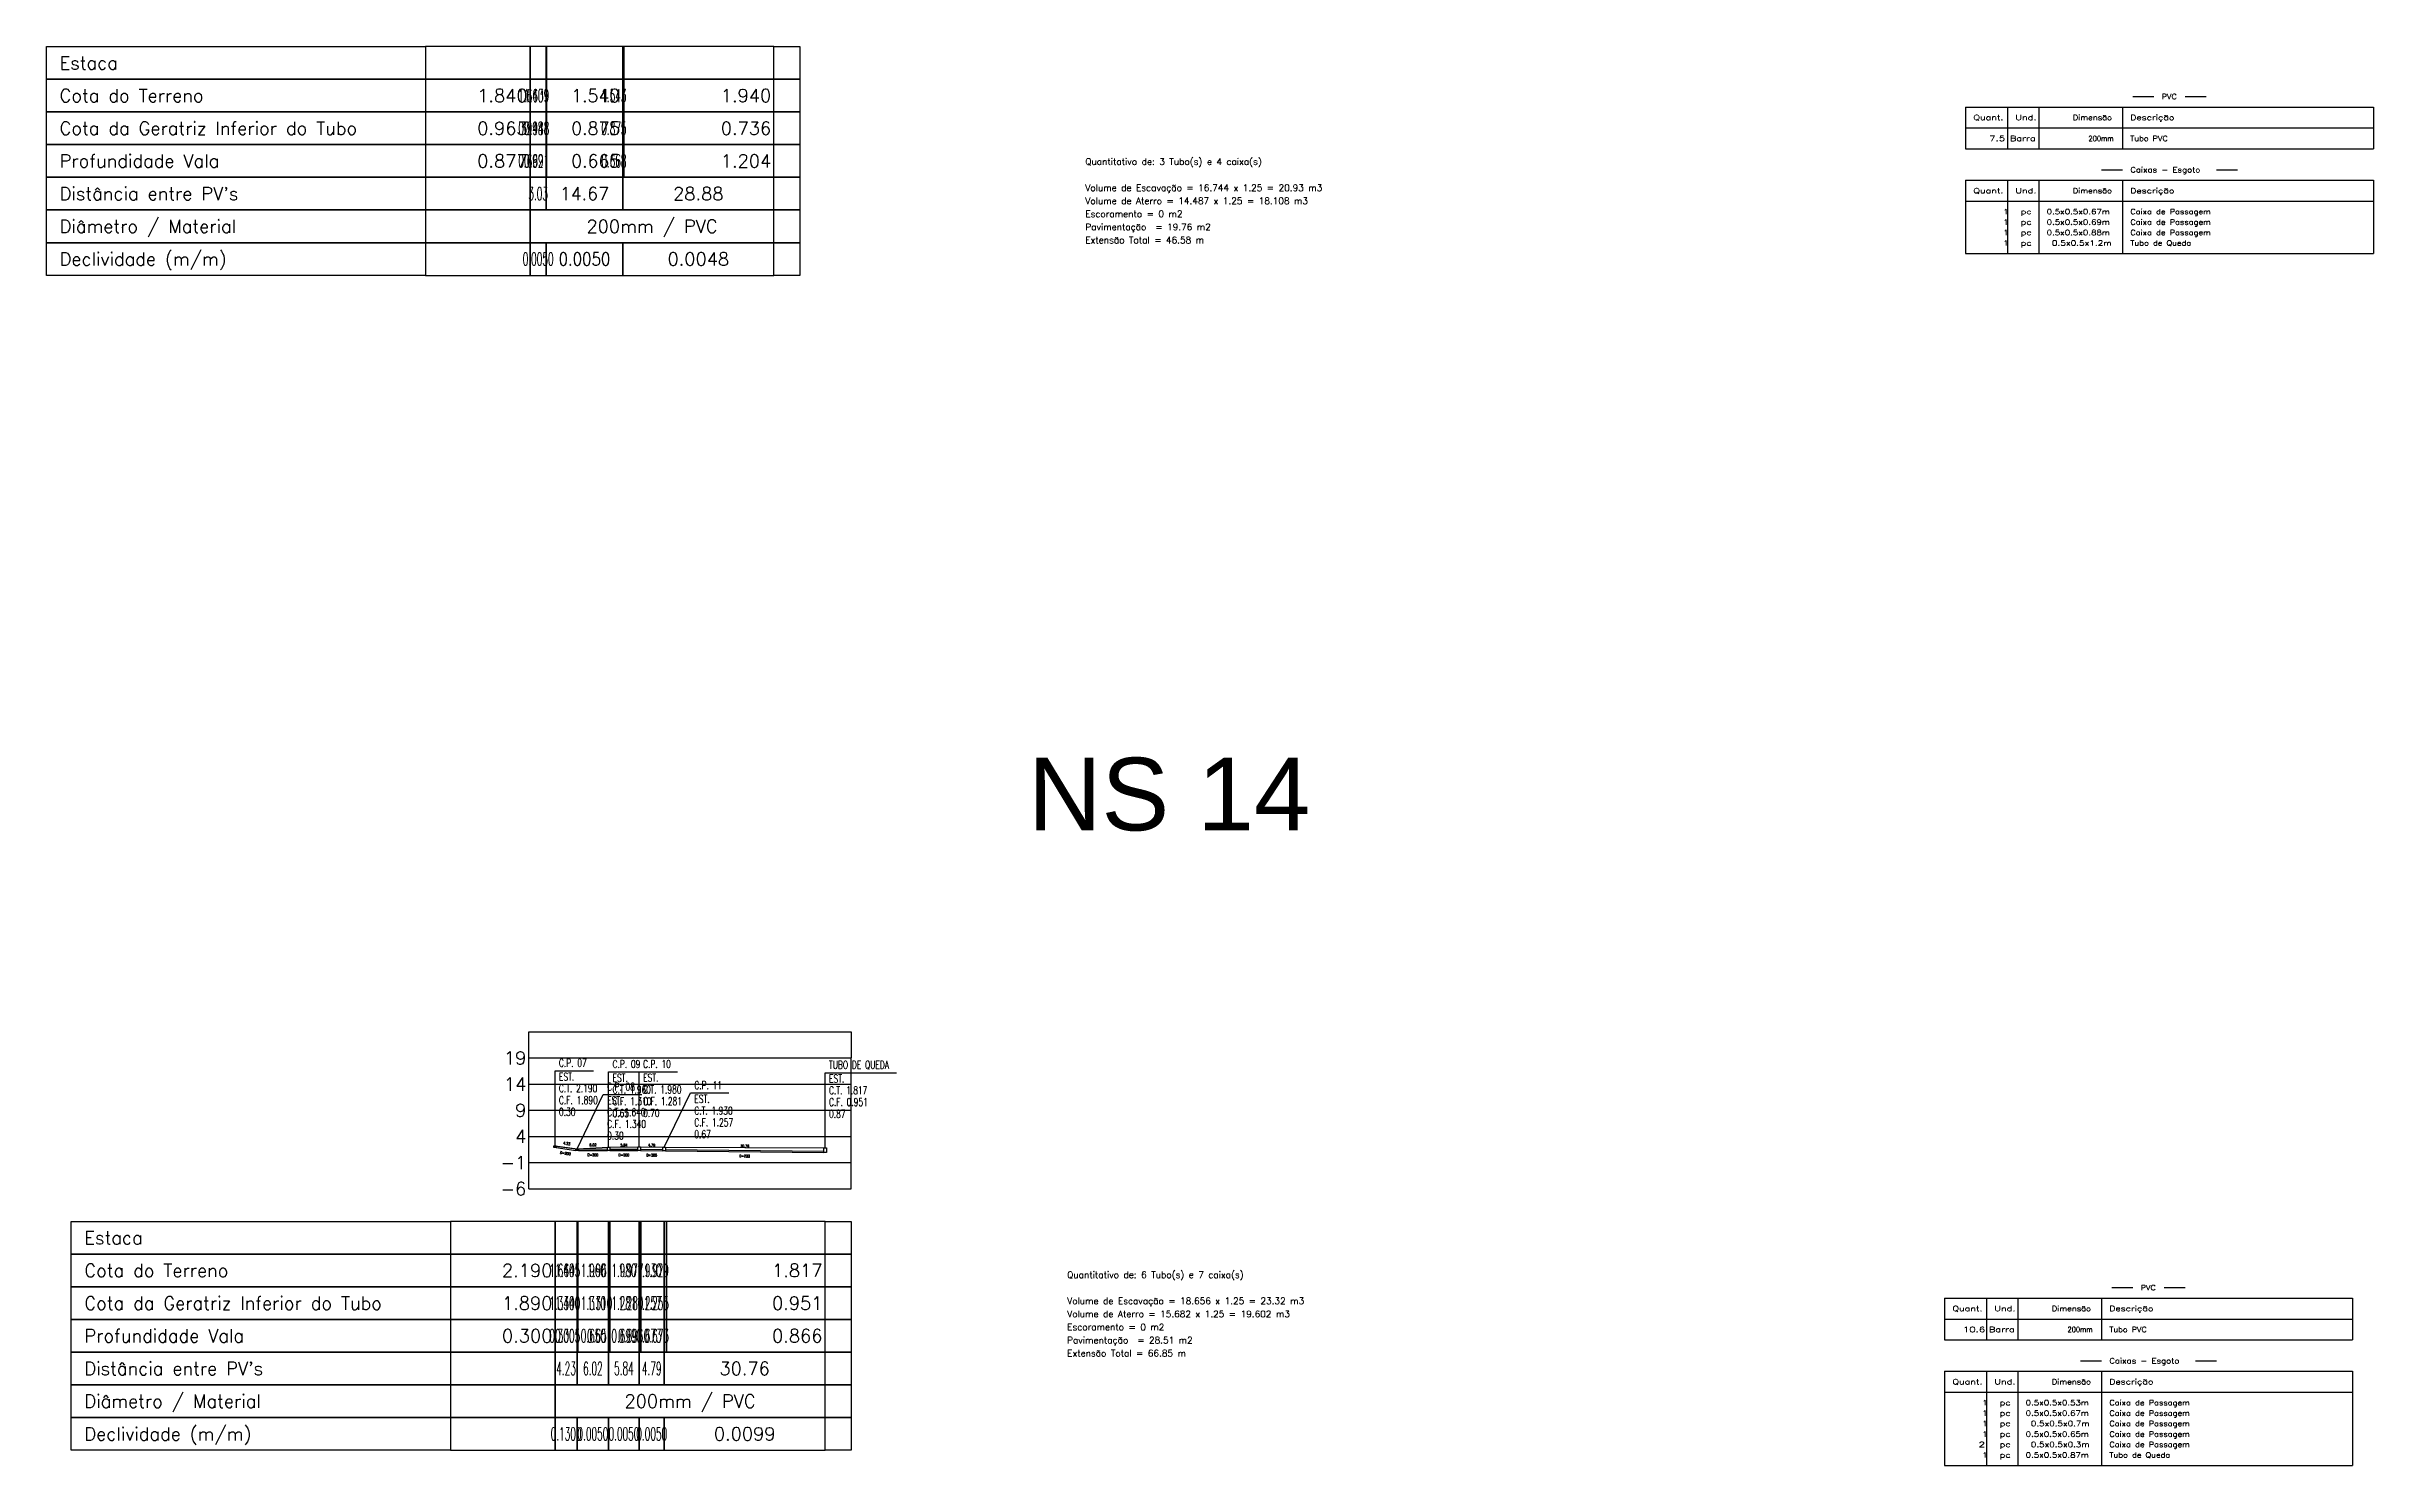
# Model space of a CAD drawing. Extents: x -160 to 364724, y -100 to 7353297.
# Drawn here: x 358965 to 359410, y 7351638.3 to 7351909.6 of the extents above; entities that cross this region are included whole.
import ezdxf
from ezdxf.enums import TextEntityAlignment as Align

# ---------------------------------------------------------------- set-up
doc = ezdxf.new("R2010")
doc.units = 0
doc.header["$LTSCALE"] = 5
doc.linetypes.add('LIN0', pattern=[0])
doc.layers.add('INDICAÇÃO', color=4, linetype='LIN0', lineweight=20, true_color=0x00ffff)
for name, color, linetype in [('LISTAGEM_LINHA', 7, 'Continuous'), ('LISTAGEM_TEXTO', 7, 'Continuous'), ('PS_IND_COMPRIMENTO', 7, 'Continuous'), ('PS_IND_DIAMETRO', 7, 'Continuous'), ('PS_IND_FLUXO', 3, 'Continuous'), ('PS_PERFIL_CAIXAS', 7, 'Continuous'), ('PS_PERFIL_COTA_LIN', 7, 'Continuous'), ('PS_PERFIL_COTA_TXT', 5, 'Continuous'), ('PS_PERFIL_GRADE', 8, 'Continuous'), ('PS_PERFIL_TERRENO', 3, 'Continuous'), ('PS_PERFIL_TUBO', 7, 'Continuous'), ('PS_PONTOS_IDENTIFICACAO_LIN', 7, 'Continuous'), ('PS_PONTOS_IDENTIFICACAO_TXT', 7, 'Continuous')]:
    doc.layers.add(name, color=color, linetype=linetype)
doc.styles.add('ROMANS', font='ROMANS.shx', dxfattribs={"height": 2})
doc.styles.get("Standard").update_dxf_attribs({"font": 'arial.ttf'})

# ---------------------------------------------------------------- blocks, each defined once
blk = doc.blocks.new('*U870')
at = {"layer": 'PS_PERFIL_GRADE', "linetype": 'Continuous'}
for p, q in [((0, 0), (0, 25)), ((0, 25), (61.64, 25)), ((61.64, 0), (61.64, 25)), ((0, 20), (61.64, 20)), ((0, 15), (61.64, 15)), ((0, 10), (61.64, 10)), ((0, 5), (61.64, 5)), ((0, 0), (61.64, 0))]:
    blk.add_line(p, q, dxfattribs=at)
blk.add_lwpolyline([(0, 25), (0, 30), (61.64, 30), (61.64, 25)], dxfattribs=at)
at = {"layer": 'PS_PERFIL_GRADE', "style": 'ROMANS'}
for s, p in [('19', (-0.5, 25)), ('14', (-0.5, 20)), ('9', (-0.5, 15)), ('4', (-0.5, 10)), ('-1', (-0.5, 5)), ('-6', (-0.5, 0))]:
    blk.add_text(s, height=2.5, dxfattribs=at).set_placement(p, align=Align.MIDDLE_RIGHT)

msp = doc.modelspace()

# ---------------------------------------------------------------- linework, layer by layer
at = {"layer": 'LISTAGEM_LINHA'}
for p, q in [((359363.952, 7351900.001), (359367.952, 7351900.001)), ((359373.952, 7351900.001), (359377.952, 7351900.001)), ((359331.952, 7351898.001), (359409.952, 7351898.001)), ((359331.952, 7351898.001), (359331.952, 7351890.001)), ((359339.952, 7351898.001), (359339.952, 7351890.001)), ((359345.952, 7351898.001), (359345.952, 7351890.001)), ((359361.952, 7351898.001), (359361.952, 7351890.001)), ((359409.952, 7351898.001), (359409.952, 7351890.001)), ((359331.952, 7351894.001), (359409.952, 7351894.001)), ((359331.952, 7351890.001), (359409.952, 7351890.001)), ((359357.952, 7351886.001), (359361.952, 7351886.001)), ((359379.952, 7351886.001), (359383.952, 7351886.001)), ((359331.952, 7351884.001), (359409.952, 7351884.001)), ((359331.952, 7351884.001), (359331.952, 7351870.001)), ((359339.952, 7351884.001), (359339.952, 7351870.001)), ((359345.952, 7351884.001), (359345.952, 7351870.001)), ((359361.952, 7351884.001), (359361.952, 7351870.001)), ((359409.952, 7351884.001), (359409.952, 7351870.001)), ((359331.952, 7351880.001), (359409.952, 7351880.001)), ((359331.952, 7351870.001), (359409.952, 7351870.001)), ((359359.942, 7351672.266), (359363.942, 7351672.266)), ((359369.942, 7351672.266), (359373.942, 7351672.266)), ((359327.942, 7351670.266), (359405.942, 7351670.266)), ((359327.942, 7351670.266), (359327.942, 7351662.266)), ((359335.942, 7351670.266), (359335.942, 7351662.266)), ((359341.942, 7351670.266), (359341.942, 7351662.266)), ((359357.942, 7351670.266), (359357.942, 7351662.266)), ((359405.942, 7351670.266), (359405.942, 7351662.266)), ((359327.942, 7351666.266), (359405.942, 7351666.266)), ((359327.942, 7351662.266), (359405.942, 7351662.266)), ((359327.942, 7351656.266), (359405.942, 7351656.266)), ((359327.942, 7351656.266), (359327.942, 7351638.266)), ((359335.942, 7351656.266), (359335.942, 7351638.266)), ((359341.942, 7351656.266), (359341.942, 7351638.266)), ((359353.942, 7351658.266), (359357.942, 7351658.266)), ((359357.942, 7351656.266), (359357.942, 7351638.266)), ((359375.942, 7351658.266), (359379.942, 7351658.266)), ((359405.942, 7351656.266), (359405.942, 7351638.266)), ((359327.942, 7351652.266), (359405.942, 7351652.266)), ((359327.942, 7351638.266), (359405.942, 7351638.266))]:
    msp.add_line(p, q, dxfattribs=at)
at = {"layer": 'PS_IND_FLUXO'}
for points in [[(359063.201, 7351699.056, 0, 0, 0), (359064.45, 7351698.872, 0.5, 0, 0), (359065.439, 7351698.726, 0, 0, 0)], [(359067.791, 7351698.61, 0, 0, 0), (359070.105, 7351698.597, 0.5, 0, 0), (359071.105, 7351698.592, 0, 0, 0)], [(359073.779, 7351698.58, 0, 0, 0), (359075.986, 7351698.568, 0.5, 0, 0), (359076.986, 7351698.563, 0, 0, 0)], [(359079.412, 7351698.552, 0, 0, 0), (359080.985, 7351698.543, 0.5, 0, 0), (359081.985, 7351698.537, 0, 0, 0)], [(359095.971, 7351698.405, 0, 0, 0), (359099.971, 7351698.365, 0.5, 0, 0), (359100.971, 7351698.355, 0, 0, 0)]]:
    msp.add_lwpolyline(points, format="xyseb", dxfattribs=at)
at = {"layer": 'PS_PERFIL_CAIXAS', "linetype": 'Continuous'}
for points in [[(359061.955, 7351699.366), (359062.455, 7351699.366), (359062.455, 7351699.066), (359061.955, 7351699.066)], [(359066.186, 7351698.816), (359066.686, 7351698.816), (359066.686, 7351698.516), (359066.186, 7351698.516)], [(359072.21, 7351699.136), (359072.71, 7351699.136), (359072.71, 7351698.486), (359072.21, 7351698.486)], [(359078.055, 7351699.156), (359078.555, 7351699.156), (359078.555, 7351698.457), (359078.055, 7351698.457)], [(359082.843, 7351699.106), (359083.343, 7351699.106), (359083.343, 7351698.433), (359082.843, 7351698.433)], [(359113.6, 7351698.993), (359114.1, 7351698.993), (359114.1, 7351698.127), (359113.6, 7351698.127)]]:
    msp.add_lwpolyline(points, close=True, dxfattribs=at)
at = {"layer": 'PS_PERFIL_COTA_LIN', "linetype": 'Continuous'}
for points in [[(359037.466, 7351909.566), (359037.466, 7351903.316), (358964.966, 7351903.316), (358964.966, 7351909.566)], [(359037.466, 7351909.566), (359037.466, 7351903.316), (359057.466, 7351903.316), (359057.466, 7351909.566)], [(359057.466, 7351909.566), (359057.466, 7351903.316), (359060.494, 7351903.316), (359060.494, 7351909.566)], [(359060.494, 7351909.566), (359060.494, 7351903.316), (359060.594, 7351903.316), (359060.594, 7351909.566)], [(359060.594, 7351909.566), (359060.594, 7351903.316), (359075.169, 7351903.316), (359075.169, 7351909.566)], [(359075.169, 7351909.566), (359075.169, 7351903.316), (359075.369, 7351903.316), (359075.369, 7351909.566)], [(359075.369, 7351909.566), (359075.369, 7351903.316), (359104.049, 7351903.316), (359104.049, 7351909.566)], [(359109.049, 7351909.566), (359109.049, 7351903.316), (359104.049, 7351903.316), (359104.049, 7351909.566)], [(359037.466, 7351903.316), (359037.466, 7351897.066), (358964.966, 7351897.066), (358964.966, 7351903.316)], [(359037.466, 7351903.316), (359037.466, 7351897.066), (359057.466, 7351897.066), (359057.466, 7351903.316)], [(359057.466, 7351903.316), (359057.466, 7351897.066), (359060.494, 7351897.066), (359060.494, 7351903.316)], [(359060.494, 7351903.316), (359060.494, 7351897.066), (359060.594, 7351897.066), (359060.594, 7351903.316)], [(359060.594, 7351903.316), (359060.594, 7351897.066), (359075.169, 7351897.066), (359075.169, 7351903.316)], [(359075.169, 7351903.316), (359075.169, 7351897.066), (359075.369, 7351897.066), (359075.369, 7351903.316)], [(359075.369, 7351903.316), (359075.369, 7351897.066), (359104.049, 7351897.066), (359104.049, 7351903.316)], [(359109.049, 7351903.316), (359109.049, 7351897.066), (359104.049, 7351897.066), (359104.049, 7351903.316)], [(359037.466, 7351897.066), (359037.466, 7351890.816), (358964.966, 7351890.816), (358964.966, 7351897.066)], [(359037.466, 7351897.066), (359037.466, 7351890.816), (359057.466, 7351890.816), (359057.466, 7351897.066)], [(359057.466, 7351897.066), (359057.466, 7351890.816), (359060.494, 7351890.816), (359060.494, 7351897.066)], [(359060.494, 7351897.066), (359060.494, 7351890.816), (359060.594, 7351890.816), (359060.594, 7351897.066)], [(359060.594, 7351897.066), (359060.594, 7351890.816), (359075.169, 7351890.816), (359075.169, 7351897.066)], [(359075.169, 7351897.066), (359075.169, 7351890.816), (359075.369, 7351890.816), (359075.369, 7351897.066)], [(359075.369, 7351897.066), (359075.369, 7351890.816), (359104.049, 7351890.816), (359104.049, 7351897.066)], [(359109.049, 7351897.066), (359109.049, 7351890.816), (359104.049, 7351890.816), (359104.049, 7351897.066)], [(359037.466, 7351890.816), (359037.466, 7351884.566), (358964.966, 7351884.566), (358964.966, 7351890.816)], [(359037.466, 7351890.816), (359037.466, 7351884.566), (359057.466, 7351884.566), (359057.466, 7351890.816)], [(359057.466, 7351890.816), (359057.466, 7351884.566), (359060.494, 7351884.566), (359060.494, 7351890.816)], [(359060.494, 7351890.816), (359060.494, 7351884.566), (359060.594, 7351884.566), (359060.594, 7351890.816)], [(359060.594, 7351890.816), (359060.594, 7351884.566), (359075.169, 7351884.566), (359075.169, 7351890.816)], [(359075.169, 7351890.816), (359075.169, 7351884.566), (359075.369, 7351884.566), (359075.369, 7351890.816)], [(359075.369, 7351890.816), (359075.369, 7351884.566), (359104.049, 7351884.566), (359104.049, 7351890.816)], [(359109.049, 7351890.816), (359109.049, 7351884.566), (359104.049, 7351884.566), (359104.049, 7351890.816)], [(359037.466, 7351884.566), (359037.466, 7351878.316), (358964.966, 7351878.316), (358964.966, 7351884.566)], [(359037.466, 7351884.566), (359037.466, 7351878.316), (359057.466, 7351878.316), (359057.466, 7351884.566)], [(359057.466, 7351884.566), (359057.466, 7351878.316), (359060.494, 7351878.316), (359060.494, 7351884.566)], [(359060.494, 7351884.566), (359060.494, 7351878.316), (359075.169, 7351878.316), (359075.169, 7351884.566)], [(359075.169, 7351884.566), (359075.169, 7351878.316), (359104.049, 7351878.316), (359104.049, 7351884.566)], [(359109.049, 7351884.566), (359109.049, 7351878.316), (359104.049, 7351878.316), (359104.049, 7351884.566)], [(359037.466, 7351878.316), (359037.466, 7351872.066), (358964.966, 7351872.066), (358964.966, 7351878.316)], [(359037.466, 7351878.316), (359037.466, 7351872.066), (359057.466, 7351872.066), (359057.466, 7351878.316)], [(359057.466, 7351878.316), (359057.466, 7351872.066), (359104.049, 7351872.066), (359104.049, 7351878.316)], [(359109.049, 7351878.316), (359109.049, 7351872.066), (359104.049, 7351872.066), (359104.049, 7351878.316)], [(359037.466, 7351872.066), (359037.466, 7351865.816), (358964.966, 7351865.816), (358964.966, 7351872.066)], [(359037.466, 7351872.066), (359037.466, 7351865.816), (359057.466, 7351865.816), (359057.466, 7351872.066)], [(359057.466, 7351872.066), (359057.466, 7351865.816), (359060.494, 7351865.816), (359060.494, 7351872.066)], [(359060.494, 7351872.066), (359060.494, 7351865.816), (359075.169, 7351865.816), (359075.169, 7351872.066)], [(359075.169, 7351872.066), (359075.169, 7351865.816), (359104.049, 7351865.816), (359104.049, 7351872.066)], [(359109.049, 7351872.066), (359109.049, 7351865.816), (359104.049, 7351865.816), (359104.049, 7351872.066)], [(359042.205, 7351684.926), (359042.205, 7351678.676), (358969.705, 7351678.676), (358969.705, 7351684.926)], [(359042.205, 7351684.926), (359042.205, 7351678.676), (359062.205, 7351678.676), (359062.205, 7351684.926)], [(359062.205, 7351684.926), (359062.205, 7351678.676), (359066.436, 7351678.676), (359066.436, 7351684.926)], [(359066.436, 7351684.926), (359066.436, 7351678.676), (359066.536, 7351678.676), (359066.536, 7351684.926)], [(359066.536, 7351684.926), (359066.536, 7351678.676), (359072.46, 7351678.676), (359072.46, 7351684.926)], [(359072.46, 7351684.926), (359072.46, 7351678.676), (359072.66, 7351678.676), (359072.66, 7351684.926)], [(359072.66, 7351684.926), (359072.66, 7351678.676), (359078.305, 7351678.676), (359078.305, 7351684.926)], [(359078.305, 7351684.926), (359078.305, 7351678.676), (359078.605, 7351678.676), (359078.605, 7351684.926)], [(359078.605, 7351684.926), (359078.605, 7351678.676), (359083.093, 7351678.676), (359083.093, 7351684.926)], [(359083.093, 7351684.926), (359083.093, 7351678.676), (359083.493, 7351678.676), (359083.493, 7351684.926)], [(359083.493, 7351684.926), (359083.493, 7351678.676), (359113.85, 7351678.676), (359113.85, 7351684.926)], [(359118.85, 7351684.926), (359118.85, 7351678.676), (359113.85, 7351678.676), (359113.85, 7351684.926)], [(359042.205, 7351678.676), (359042.205, 7351672.426), (358969.705, 7351672.426), (358969.705, 7351678.676)], [(359042.205, 7351678.676), (359042.205, 7351672.426), (359062.205, 7351672.426), (359062.205, 7351678.676)], [(359062.205, 7351678.676), (359062.205, 7351672.426), (359066.436, 7351672.426), (359066.436, 7351678.676)], [(359066.436, 7351678.676), (359066.436, 7351672.426), (359066.536, 7351672.426), (359066.536, 7351678.676)], [(359066.536, 7351678.676), (359066.536, 7351672.426), (359072.46, 7351672.426), (359072.46, 7351678.676)], [(359072.46, 7351678.676), (359072.46, 7351672.426), (359072.66, 7351672.426), (359072.66, 7351678.676)], [(359072.66, 7351678.676), (359072.66, 7351672.426), (359078.305, 7351672.426), (359078.305, 7351678.676)], [(359078.305, 7351678.676), (359078.305, 7351672.426), (359078.605, 7351672.426), (359078.605, 7351678.676)], [(359078.605, 7351678.676), (359078.605, 7351672.426), (359083.093, 7351672.426), (359083.093, 7351678.676)], [(359083.093, 7351678.676), (359083.093, 7351672.426), (359083.493, 7351672.426), (359083.493, 7351678.676)], [(359083.493, 7351678.676), (359083.493, 7351672.426), (359113.85, 7351672.426), (359113.85, 7351678.676)], [(359118.85, 7351678.676), (359118.85, 7351672.426), (359113.85, 7351672.426), (359113.85, 7351678.676)], [(359042.205, 7351672.426), (359042.205, 7351666.176), (358969.705, 7351666.176), (358969.705, 7351672.426)], [(359042.205, 7351672.426), (359042.205, 7351666.176), (359062.205, 7351666.176), (359062.205, 7351672.426)], [(359062.205, 7351672.426), (359062.205, 7351666.176), (359066.436, 7351666.176), (359066.436, 7351672.426)], [(359066.436, 7351672.426), (359066.436, 7351666.176), (359066.536, 7351666.176), (359066.536, 7351672.426)], [(359066.536, 7351672.426), (359066.536, 7351666.176), (359072.46, 7351666.176), (359072.46, 7351672.426)], [(359072.46, 7351672.426), (359072.46, 7351666.176), (359072.66, 7351666.176), (359072.66, 7351672.426)], [(359072.66, 7351672.426), (359072.66, 7351666.176), (359078.305, 7351666.176), (359078.305, 7351672.426)], [(359078.305, 7351672.426), (359078.305, 7351666.176), (359078.605, 7351666.176), (359078.605, 7351672.426)], [(359078.605, 7351672.426), (359078.605, 7351666.176), (359083.093, 7351666.176), (359083.093, 7351672.426)], [(359083.093, 7351672.426), (359083.093, 7351666.176), (359083.493, 7351666.176), (359083.493, 7351672.426)], [(359083.493, 7351672.426), (359083.493, 7351666.176), (359113.85, 7351666.176), (359113.85, 7351672.426)], [(359118.85, 7351672.426), (359118.85, 7351666.176), (359113.85, 7351666.176), (359113.85, 7351672.426)], [(359042.205, 7351666.176), (359042.205, 7351659.926), (358969.705, 7351659.926), (358969.705, 7351666.176)], [(359042.205, 7351666.176), (359042.205, 7351659.926), (359062.205, 7351659.926), (359062.205, 7351666.176)], [(359062.205, 7351666.176), (359062.205, 7351659.926), (359066.436, 7351659.926), (359066.436, 7351666.176)], [(359066.436, 7351666.176), (359066.436, 7351659.926), (359066.536, 7351659.926), (359066.536, 7351666.176)], [(359066.536, 7351666.176), (359066.536, 7351659.926), (359072.46, 7351659.926), (359072.46, 7351666.176)], [(359072.46, 7351666.176), (359072.46, 7351659.926), (359072.66, 7351659.926), (359072.66, 7351666.176)], [(359072.66, 7351666.176), (359072.66, 7351659.926), (359078.305, 7351659.926), (359078.305, 7351666.176)], [(359078.305, 7351666.176), (359078.305, 7351659.926), (359078.605, 7351659.926), (359078.605, 7351666.176)], [(359078.605, 7351666.176), (359078.605, 7351659.926), (359083.093, 7351659.926), (359083.093, 7351666.176)], [(359083.093, 7351666.176), (359083.093, 7351659.926), (359083.493, 7351659.926), (359083.493, 7351666.176)], [(359083.493, 7351666.176), (359083.493, 7351659.926), (359113.85, 7351659.926), (359113.85, 7351666.176)], [(359118.85, 7351666.176), (359118.85, 7351659.926), (359113.85, 7351659.926), (359113.85, 7351666.176)], [(359042.205, 7351659.926), (359042.205, 7351653.676), (358969.705, 7351653.676), (358969.705, 7351659.926)], [(359042.205, 7351659.926), (359042.205, 7351653.676), (359062.205, 7351653.676), (359062.205, 7351659.926)], [(359062.205, 7351659.926), (359062.205, 7351653.676), (359066.436, 7351653.676), (359066.436, 7351659.926)], [(359066.436, 7351659.926), (359066.436, 7351653.676), (359072.46, 7351653.676), (359072.46, 7351659.926)], [(359072.46, 7351659.926), (359072.46, 7351653.676), (359078.305, 7351653.676), (359078.305, 7351659.926)], [(359078.305, 7351659.926), (359078.305, 7351653.676), (359083.093, 7351653.676), (359083.093, 7351659.926)], [(359083.093, 7351659.926), (359083.093, 7351653.676), (359113.85, 7351653.676), (359113.85, 7351659.926)], [(359118.85, 7351659.926), (359118.85, 7351653.676), (359113.85, 7351653.676), (359113.85, 7351659.926)], [(359042.205, 7351653.676), (359042.205, 7351647.426), (358969.705, 7351647.426), (358969.705, 7351653.676)], [(359042.205, 7351653.676), (359042.205, 7351647.426), (359062.205, 7351647.426), (359062.205, 7351653.676)], [(359062.205, 7351653.676), (359062.205, 7351647.426), (359113.85, 7351647.426), (359113.85, 7351653.676)], [(359118.85, 7351653.676), (359118.85, 7351647.426), (359113.85, 7351647.426), (359113.85, 7351653.676)], [(359042.205, 7351647.426), (359042.205, 7351641.176), (358969.705, 7351641.176), (358969.705, 7351647.426)], [(359042.205, 7351647.426), (359042.205, 7351641.176), (359062.205, 7351641.176), (359062.205, 7351647.426)], [(359062.205, 7351647.426), (359062.205, 7351641.176), (359066.436, 7351641.176), (359066.436, 7351647.426)], [(359066.436, 7351647.426), (359066.436, 7351641.176), (359072.46, 7351641.176), (359072.46, 7351647.426)], [(359072.46, 7351647.426), (359072.46, 7351641.176), (359078.305, 7351641.176), (359078.305, 7351647.426)], [(359078.305, 7351647.426), (359078.305, 7351641.176), (359083.093, 7351641.176), (359083.093, 7351647.426)], [(359083.093, 7351647.426), (359083.093, 7351641.176), (359113.85, 7351641.176), (359113.85, 7351647.426)], [(359118.85, 7351647.426), (359118.85, 7351641.176), (359113.85, 7351641.176), (359113.85, 7351647.426)]]:
    msp.add_lwpolyline(points, close=True, dxfattribs=at)
for points in [[(359057.466, 7351884.566), (359060.494, 7351884.566)], [(359060.594, 7351884.566), (359075.169, 7351884.566)], [(359075.369, 7351884.566), (359104.049, 7351884.566)], [(359037.466, 7351878.316), (359057.466, 7351878.316)], [(359057.466, 7351878.316), (359060.494, 7351878.316)], [(359057.466, 7351878.316), (359060.494, 7351878.316)], [(359060.494, 7351878.316), (359060.594, 7351878.316)], [(359060.594, 7351878.316), (359075.169, 7351878.316)], [(359060.594, 7351878.316), (359075.169, 7351878.316)], [(359075.369, 7351878.316), (359104.049, 7351878.316)], [(359075.369, 7351878.316), (359104.049, 7351878.316)], [(359037.466, 7351872.066), (359057.466, 7351872.066)], [(359057.466, 7351872.066), (359060.494, 7351872.066)], [(359057.466, 7351872.066), (359060.494, 7351872.066)], [(359060.494, 7351872.066), (359060.594, 7351872.066)], [(359060.594, 7351872.066), (359075.169, 7351872.066)], [(359060.594, 7351872.066), (359075.169, 7351872.066)], [(359075.369, 7351872.066), (359104.049, 7351872.066)], [(359075.369, 7351872.066), (359104.049, 7351872.066)], [(359057.466, 7351865.816), (359060.494, 7351865.816)], [(359060.594, 7351865.816), (359075.169, 7351865.816)], [(359075.369, 7351865.816), (359104.049, 7351865.816)], [(359062.205, 7351659.926), (359066.436, 7351659.926)], [(359066.536, 7351659.926), (359072.46, 7351659.926)], [(359072.66, 7351659.926), (359078.305, 7351659.926)], [(359078.605, 7351659.926), (359083.093, 7351659.926)], [(359083.493, 7351659.926), (359113.85, 7351659.926)], [(359042.205, 7351653.676), (359062.205, 7351653.676)], [(359062.205, 7351653.676), (359066.436, 7351653.676)], [(359062.205, 7351653.676), (359066.436, 7351653.676)], [(359066.436, 7351653.676), (359066.536, 7351653.676)], [(359066.536, 7351653.676), (359072.46, 7351653.676)], [(359066.536, 7351653.676), (359072.46, 7351653.676)], [(359072.46, 7351653.676), (359072.66, 7351653.676)], [(359072.66, 7351653.676), (359078.305, 7351653.676)], [(359072.66, 7351653.676), (359078.305, 7351653.676)], [(359078.305, 7351653.676), (359078.605, 7351653.676)], [(359078.605, 7351653.676), (359083.093, 7351653.676)], [(359078.605, 7351653.676), (359083.093, 7351653.676)], [(359083.493, 7351653.676), (359113.85, 7351653.676)], [(359083.493, 7351653.676), (359113.85, 7351653.676)], [(359042.205, 7351647.426), (359062.205, 7351647.426)], [(359062.205, 7351647.426), (359066.436, 7351647.426)], [(359062.205, 7351647.426), (359066.436, 7351647.426)], [(359066.436, 7351647.426), (359066.536, 7351647.426)], [(359066.536, 7351647.426), (359072.46, 7351647.426)], [(359066.536, 7351647.426), (359072.46, 7351647.426)], [(359072.46, 7351647.426), (359072.66, 7351647.426)], [(359072.66, 7351647.426), (359078.305, 7351647.426)], [(359072.66, 7351647.426), (359078.305, 7351647.426)], [(359078.305, 7351647.426), (359078.605, 7351647.426)], [(359078.605, 7351647.426), (359083.093, 7351647.426)], [(359078.605, 7351647.426), (359083.093, 7351647.426)], [(359083.493, 7351647.426), (359113.85, 7351647.426)], [(359083.493, 7351647.426), (359113.85, 7351647.426)], [(359062.205, 7351641.176), (359066.436, 7351641.176)], [(359066.536, 7351641.176), (359072.46, 7351641.176)], [(359072.66, 7351641.176), (359078.305, 7351641.176)], [(359078.605, 7351641.176), (359083.093, 7351641.176)], [(359083.493, 7351641.176), (359113.85, 7351641.176)]]:
    msp.add_lwpolyline(points, dxfattribs=at)
at = {"layer": 'PS_PERFIL_TERRENO', "linetype": 'Continuous'}
msp.add_lwpolyline([(359062.205, 7351699.366), (359066.436, 7351698.816), (359072.46, 7351699.136), (359078.305, 7351699.156), (359083.093, 7351699.106), (359113.85, 7351698.993)], dxfattribs=at)
at = {"layer": 'PS_PERFIL_TUBO', "linetype": 'Continuous'}
for points in [[(359062.455, 7351699.066), (359066.186, 7351698.516), (359066.186, 7351698.716), (359062.455, 7351699.266)], [(359066.686, 7351698.516), (359072.21, 7351698.486), (359072.21, 7351698.686), (359066.686, 7351698.716)], [(359072.71, 7351698.486), (359078.055, 7351698.457), (359078.055, 7351698.657), (359072.71, 7351698.686)], [(359078.555, 7351698.457), (359082.843, 7351698.433), (359082.843, 7351698.633), (359078.555, 7351698.657)], [(359083.343, 7351698.433), (359113.6, 7351698.127), (359113.6, 7351698.327), (359083.343, 7351698.633)]]:
    msp.add_lwpolyline(points, close=True, dxfattribs=at)
at = {"layer": 'PS_PONTOS_IDENTIFICACAO_LIN', "linetype": 'Continuous'}
for points in [[(359062.205, 7351699.366), (359062.205, 7351713.741), (359069.555, 7351713.741)], [(359072.46, 7351699.136), (359072.46, 7351713.511), (359079.81, 7351713.511)], [(359078.305, 7351699.156), (359078.305, 7351713.531), (359085.655, 7351713.531)], [(359113.85, 7351698.993), (359113.85, 7351713.368), (359127.5, 7351713.368)], [(359066.436, 7351698.816), (359071.436, 7351709.191), (359078.786, 7351709.191)], [(359083.093, 7351699.106), (359088.093, 7351709.481), (359095.443, 7351709.481)]]:
    msp.add_lwpolyline(points, dxfattribs=at)

# ---------------------------------------------------------------- block references
at = {"layer": 'PS_PERFIL_GRADE'}
msp.add_blockref('*U870', (359057.205, 7351691.176), dxfattribs=at)

# ---------------------------------------------------------------- texts
at = {"layer": 'INDICAÇÃO', "color": 7, "style": 'ROMANS'}
for s, p in [('Quantitativo de: 3 Tubo(s) e 4 caixa(s)', (359163.613, 7351886.939)), ('Volume de Escavação = 16.744 x 1.25 = 20.93 m3', (359163.613, 7351881.939)), ('Volume de Aterro = 14.487 x 1.25 = 18.108 m3', (359163.613, 7351879.439)), ('Escoramento = 0 m2', (359163.613, 7351876.939)), ('Pavimentação  = 19.76 m2', (359163.613, 7351874.439)), ('Extensão Total = 46.58 m', (359163.613, 7351871.939))]:
    msp.add_text(s, height=1.25, dxfattribs=at).set_placement(p)
at = {"layer": 'LISTAGEM_TEXTO', "style": 'ROMANS'}
for s, width, p in [('PVC', 1.125, (359369.452, 7351899.501)), ('Quant.', 1.326316, (359333.452, 7351895.501)), ('Und.', 1.354839, (359341.452, 7351895.501)), ('Dimensão', 1.158621, (359352.452, 7351895.501)), ('Descrição', 1.303448, (359363.452, 7351895.501)), ('7.5', 1.431818, (359336.452, 7351891.501)), ('Barra', 1.346154, (359340.452, 7351891.501)), ('200mm', 0.9375, (359355.452, 7351891.501)), ('Tubo PVC', 1.12, (359363.452, 7351891.501)), ('Caixas - Esgoto', 1.184211, (359363.452, 7351885.501)), ('Quant.', 1.326316, (359333.452, 7351881.501)), ('Und.', 1.354839, (359341.452, 7351881.501)), ('Dimensão', 1.158621, (359352.452, 7351881.501)), ('Descrição', 1.303448, (359363.452, 7351881.501)), ('pc', 1.354839, (359342.452, 7351877.501)), ('0.5x0.5x0.67m', 1.207965, (359347.452, 7351877.501)), ('Caixa de Passagem', 1.14791, (359363.452, 7351877.501)), ('pc', 1.354839, (359342.452, 7351875.501)), ('pc', 1.354839, (359342.452, 7351873.501)), ('pc', 1.354839, (359342.452, 7351871.501)), ('0.5x0.5x0.69m', 1.207965, (359347.452, 7351875.501)), ('0.5x0.5x0.88m', 1.207965, (359347.452, 7351873.501)), ('0.5x0.5x1.2m', 1.247525, (359348.452, 7351871.501)), ('Tubo de Queda', 1.1375, (359363.452, 7351871.501)), ('Caixa de Passagem', 1.14791, (359363.452, 7351875.501)), ('Caixa de Passagem', 1.14791, (359363.452, 7351873.501)), ('PVC', 1.125, (359365.442, 7351671.766)), ('Quant.', 1.326316, (359329.442, 7351667.766)), ('Und.', 1.354839, (359337.442, 7351667.766)), ('Dimensão', 1.158621, (359348.442, 7351667.766)), ('Descrição', 1.303448, (359359.442, 7351667.766)), ('10.6', 1.423729, (359331.442, 7351663.766)), ('Barra', 1.346154, (359336.442, 7351663.766)), ('200mm', 0.9375, (359351.442, 7351663.766)), ('Tubo PVC', 1.12, (359359.442, 7351663.766)), ('Caixas - Esgoto', 1.184211, (359359.442, 7351657.766)), ('Quant.', 1.326316, (359329.442, 7351653.766)), ('Und.', 1.354839, (359337.442, 7351653.766)), ('Dimensão', 1.158621, (359348.442, 7351653.766)), ('Descrição', 1.303448, (359359.442, 7351653.766)), ('pc', 1.354839, (359338.442, 7351649.766)), ('0.5x0.5x0.53m', 1.207965, (359343.442, 7351649.766)), ('Caixa de Passagem', 1.14791, (359359.442, 7351649.766)), ('pc', 1.354839, (359338.442, 7351647.766)), ('pc', 1.354839, (359338.442, 7351645.766)), ('0.5x0.5x0.67m', 1.207965, (359343.442, 7351647.766)), ('0.5x0.5x0.7m', 1.223301, (359344.442, 7351645.766)), ('Caixa de Passagem', 1.14791, (359359.442, 7351647.766)), ('Caixa de Passagem', 1.14791, (359359.442, 7351645.766)), ('2', 1.5, (359334.442, 7351641.766)), ('pc', 1.354839, (359338.442, 7351643.766)), ('pc', 1.354839, (359338.442, 7351641.766)), ('0.5x0.5x0.65m', 1.207965, (359343.442, 7351643.766)), ('0.5x0.5x0.87m', 1.207965, (359343.442, 7351639.766)), ('0.5x0.5x0.3m', 1.223301, (359344.442, 7351641.766)), ('Tubo de Queda', 1.1375, (359359.442, 7351639.766)), ('Caixa de Passagem', 1.14791, (359359.442, 7351643.766)), ('Caixa de Passagem', 1.14791, (359359.442, 7351641.766)), ('pc', 1.354839, (359338.442, 7351639.766))]:
    msp.add_text(s, height=1, dxfattribs=dict(at, width=width)).set_placement(p)
for p in [(359339.214, 7351877.501), (359339.214, 7351875.501), (359339.214, 7351873.501), (359339.214, 7351871.501), (359335.204, 7351649.766), (359335.204, 7351647.766), (359335.204, 7351645.766), (359335.204, 7351643.766), (359335.204, 7351639.766)]:
    msp.add_text('1', height=1, dxfattribs=at).set_placement(p)
at = {"layer": 'LISTAGEM_TEXTO'}
msp.add_text('NS 14', height=13.9014, dxfattribs=at).set_placement((359152.681, 7351759.688))
at = {"layer": 'LISTAGEM_TEXTO', "color": 7, "style": 'ROMANS'}
for s, p in [('Quantitativo de: 6 Tubo(s) e 7 caixa(s)', (359160.149, 7351674.102)), ('Volume de Escavação = 18.656 x 1.25 = 23.32 m3', (359160.149, 7351669.102)), ('Volume de Aterro = 15.682 x 1.25 = 19.602 m3', (359160.149, 7351666.602)), ('Escoramento = 0 m2', (359160.149, 7351664.102)), ('Pavimentação  = 28.51 m2', (359160.149, 7351661.602)), ('Extensão Total = 66.85 m', (359160.149, 7351659.102))]:
    msp.add_text(s, height=1.25, dxfattribs=at).set_placement(p)
at = {"layer": 'PS_IND_COMPRIMENTO', "style": 'ROMANS', "width": 0.8}
for s, rotation, p in [('4.23', 351.61425, (359064.459, 7351699.831)), ('6.02', 359.68887, (359069.453, 7351699.551)), ('5.84', 359.68589, (359075.388, 7351699.521)), ('4.79', 359.67932, (359080.704, 7351699.495)), ('30.76', 359.42113, (359098.481, 7351699.33))]:
    msp.add_text(s, height=0.5, rotation=rotation, dxfattribs=at).set_placement(p, align=Align.MIDDLE_CENTER)
at = {"layer": 'PS_IND_DIAMETRO', "style": 'ROMANS', "width": 0.8}
for rotation, p in [(351.61425, (359064.182, 7351697.951)), (359.68887, (359069.443, 7351697.651)), (359.68589, (359075.377, 7351697.621)), (359.67932, (359080.693, 7351697.595)), (359.42113, (359098.462, 7351697.43))]:
    msp.add_text('D=200', height=0.5, rotation=rotation, dxfattribs=at).set_placement(p, align=Align.MIDDLE_CENTER)
at = {"layer": 'PS_PERFIL_COTA_TXT', "style": 'ROMANS'}
for s, p in [('Estaca', (358967.466, 7351906.441)), ('Cota do Terreno', (358967.466, 7351900.191)), ('Cota da Geratriz Inferior do Tubo', (358967.466, 7351893.941)), ('Profundidade Vala', (358967.466, 7351887.691)), ("Distância entre PV's", (358967.466, 7351881.441)), ('Diâmetro / Material', (358967.466, 7351875.191)), ('Declividade (m/m)', (358967.466, 7351868.941)), ('Estaca', (358972.205, 7351681.801)), ('Cota do Terreno', (358972.205, 7351675.551)), ('Cota da Geratriz Inferior do Tubo', (358972.205, 7351669.301)), ('Profundidade Vala', (358972.205, 7351663.051)), ("Distância entre PV's", (358972.205, 7351656.801)), ('Diâmetro / Material', (358972.205, 7351650.551)), ('Declividade (m/m)', (358972.205, 7351644.301))]:
    msp.add_text(s, height=2.5, dxfattribs=at).set_placement(p, align=Align.MIDDLE_LEFT)
for s, p in [('1.840', (359056.966, 7351900.191)), ('1.940', (359103.549, 7351900.191)), ('0.963', (359056.966, 7351893.941)), ('0.736', (359103.549, 7351893.941)), ('0.877', (359056.966, 7351887.691)), ('1.204', (359103.549, 7351887.691)), ('2.190', (359061.705, 7351675.551)), ('1.817', (359113.35, 7351675.551)), ('1.890', (359061.705, 7351669.301)), ('0.951', (359113.35, 7351669.301)), ('0.300', (359061.705, 7351663.051)), ('0.866', (359113.35, 7351663.051))]:
    msp.add_text(s, height=2.5, dxfattribs=at).set_placement(p, align=Align.MIDDLE_RIGHT)
for s, width, p in [('1.640', 0.5, (359059.994, 7351900.191)), ('1.639', 0.5, (359061.094, 7351900.191)), ('1.540', 0.971622, (359074.669, 7351900.191)), ('1.543', 0.5, (359075.869, 7351900.191)), ('0.948', 0.5, (359059.994, 7351893.941)), ('0.948', 0.5, (359061.094, 7351893.941)), ('0.875', 0.971622, (359074.669, 7351893.941)), ('0.875', 0.5, (359075.869, 7351893.941)), ('0.692', 0.5, (359059.994, 7351887.691)), ('0.691', 0.5, (359061.094, 7351887.691)), ('0.665', 0.971622, (359074.669, 7351887.691)), ('0.668', 0.5, (359075.869, 7351887.691)), ('1.640', 0.5, (359065.936, 7351675.551)), ('1.645', 0.5, (359067.036, 7351675.551)), ('1.960', 0.5, (359071.96, 7351675.551)), ('1.961', 0.5, (359073.16, 7351675.551)), ('1.980', 0.5, (359077.805, 7351675.551)), ('1.977', 0.5, (359079.105, 7351675.551)), ('1.930', 0.5, (359082.593, 7351675.551)), ('1.929', 0.5, (359083.993, 7351675.551)), ('1.340', 0.5, (359065.936, 7351669.301)), ('1.340', 0.5, (359067.036, 7351669.301)), ('1.310', 0.5, (359071.96, 7351669.301)), ('1.310', 0.5, (359073.16, 7351669.301)), ('1.281', 0.5, (359077.805, 7351669.301)), ('1.280', 0.5, (359079.105, 7351669.301)), ('1.257', 0.5, (359082.593, 7351669.301)), ('1.255', 0.5, (359083.993, 7351669.301)), ('0.300', 0.5, (359065.936, 7351663.051)), ('0.305', 0.5, (359067.036, 7351663.051)), ('0.650', 0.5, (359071.96, 7351663.051)), ('0.651', 0.5, (359073.16, 7351663.051)), ('0.699', 0.5, (359077.805, 7351663.051)), ('0.696', 0.5, (359079.105, 7351663.051)), ('0.673', 0.5, (359082.593, 7351663.051)), ('0.673', 0.5, (359083.993, 7351663.051))]:
    msp.add_text(s, height=2.5, dxfattribs=dict(at, width=width)).set_placement(p, align=Align.MIDDLE_RIGHT)
for s, width, p in [('3.03', 0.5, (359058.98, 7351881.441)), ('14.67', 0.978289, (359067.831, 7351881.441)), ('0.0050', 0.5, (359058.98, 7351868.941)), ('0.0050', 0.838533, (359067.831, 7351868.941)), ('4.23', 0.5, (359064.32, 7351656.801)), ('6.02', 0.5, (359069.448, 7351656.801)), ('5.84', 0.5, (359075.383, 7351656.801)), ('4.79', 0.5, (359080.699, 7351656.801)), ('0.1300', 0.5, (359064.32, 7351644.301)), ('0.0050', 0.5, (359069.448, 7351644.301)), ('0.0050', 0.5, (359075.383, 7351644.301)), ('0.0050', 0.5, (359080.699, 7351644.301))]:
    msp.add_text(s, height=2.5, dxfattribs=dict(at, width=width)).set_placement(p, align=Align.MIDDLE_CENTER)
for s, p in [('28.88', (359089.609, 7351881.441)), ('200mm / PVC', (359080.758, 7351875.191)), ('0.0048', (359089.609, 7351868.941)), ('30.76', (359098.471, 7351656.801)), ('200mm / PVC', (359088.027, 7351650.551)), ('0.0099', (359098.471, 7351644.301))]:
    msp.add_text(s, height=2.5, dxfattribs=at).set_placement(p, align=Align.MIDDLE_CENTER)
at = {"layer": 'PS_PONTOS_IDENTIFICACAO_TXT', "style": 'ROMANS', "width": 0.7}
for s, p in [('C.P. 07', (359062.955, 7351714.491)), ('EST. ', (359062.955, 7351711.866)), ('C.P. 09', (359073.21, 7351714.261)), ('EST. ', (359073.21, 7351711.636)), ('C.P. 10', (359079.055, 7351714.281)), ('EST. ', (359079.055, 7351711.656)), ('TUBO DE QUEDA', (359114.6, 7351714.118)), ('EST. ', (359114.6, 7351711.493)), ('C.T. 2.190', (359062.955, 7351709.616)), ('C.F. 1.890', (359062.955, 7351707.366)), ('C.P. 08', (359072.186, 7351709.941)), ('EST. ', (359072.186, 7351707.316)), ('C.T. 1.960', (359073.21, 7351709.386)), ('C.F. 1.310', (359073.21, 7351707.136)), ('C.T. 1.980', (359079.055, 7351709.406)), ('C.F. 1.281', (359079.055, 7351707.156)), ('C.P. 11', (359088.843, 7351710.231)), ('EST. ', (359088.843, 7351707.606)), ('C.T. 1.817', (359114.6, 7351709.243)), ('C.F. 0.951', (359114.6, 7351706.993)), ('0.30', (359062.955, 7351705.116)), ('C.T. 1.640', (359072.186, 7351705.066)), ('C.F. 1.340', (359072.186, 7351702.816)), ('0.65', (359073.21, 7351704.886)), ('0.70', (359079.055, 7351704.906)), ('C.T. 1.930', (359088.843, 7351705.356)), ('C.F. 1.257', (359088.843, 7351703.106)), ('0.87', (359114.6, 7351704.743)), ('0.30', (359072.186, 7351700.566)), ('0.67', (359088.843, 7351700.856))]:
    msp.add_text(s, height=1.5, dxfattribs=at).set_placement(p)

doc.saveas('drawing.dxf')
